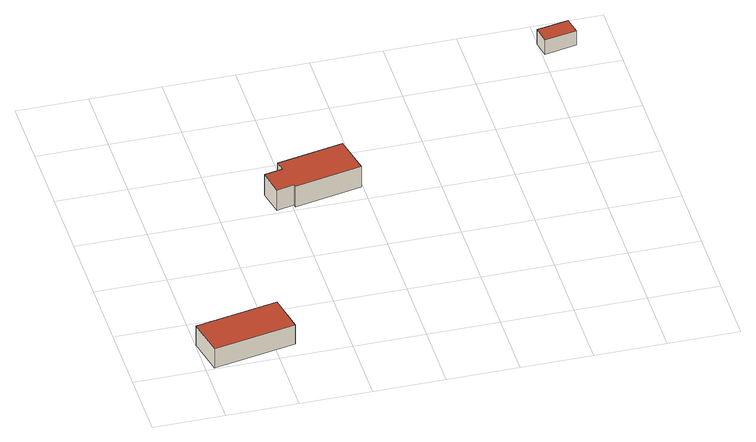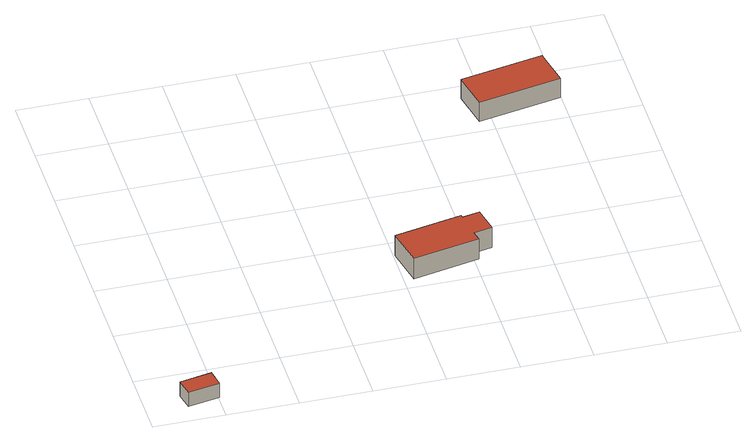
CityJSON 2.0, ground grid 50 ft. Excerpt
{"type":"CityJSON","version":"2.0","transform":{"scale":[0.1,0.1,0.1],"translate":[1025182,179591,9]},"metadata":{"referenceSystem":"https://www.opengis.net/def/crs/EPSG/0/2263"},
"CityObjects":{
"building1":{"type":"Building","attributes":{"name":"Bldg_4210004265","BIN":"4292474"},"geometry":[{"type":"MultiSurface","lod":"2","boundaries":[[[0,1,2,3]],[[4,5,6,7]],[[4,7,3,2]],[[5,4,2,1]],[[6,5,1,0]],[[7,6,0,3]]],"semantics":{"surfaces":[{"type":"GroundSurface"},{"type":"RoofSurface","BIN":"4292474"},{"type":"WallSurface"}],"values":[0,1,2,2,2,2]}}]},
"building2":{"type":"Building","attributes":{"name":"Bldg_4210013078","BIN":"4292465"},"geometry":[{"type":"MultiSurface","lod":"2","boundaries":[[[8,9,10,11,12,13,14,15]],[[16,17,18,19,20,21,22,23]],[[16,23,15,14]],[[17,16,14,13]],[[18,17,13,12]],[[19,18,12,11]],[[20,19,11,10]],[[21,20,10,9]],[[22,21,9,8]],[[23,22,8,15]]],"semantics":{"surfaces":[{"type":"GroundSurface"},{"type":"RoofSurface","BIN":"4292465"},{"type":"WallSurface"}],"values":[0,1,2,2,2,2,2,2,2,2]}}]},
"building3":{"type":"Building","attributes":{"name":"Bldg_4511002470","BIN":"4594260"},"geometry":[{"type":"MultiSurface","lod":"2","boundaries":[[[24,25,26,27]],[[28,29,30,31]],[[24,27,31,30]],[[25,24,30,29]],[[26,25,29,28]],[[27,26,28,31]]],"semantics":{"surfaces":[{"type":"RoofSurface","BIN":"4594260"},{"type":"GroundSurface"},{"type":"WallSurface"}],"values":[0,1,2,2,2,2]}}]}
},
"vertices":[
[56,8,4],[4,279,4],[584,391,4],[636,120,4],[584,391,162],[4,279,162],[56,8,162],[636,120,162],
[1014,1538,4],[1010,1558,4],[887,1532,4],[850,1714,4],[980,1740,4],[966,1811,4],[1432,1905,4],[1487,1634,4],[1432,1905,172],[966,1811,172],[980,1740,172],[850,1714,172],[887,1532,172],[1010,1558,172],[1014,1538,172],[1487,1634,172],
[3216,2851,127],[2992,2809,127],[3015,2686,127],[3239,2728,127],[3015,2686,9],[2992,2809,9],[3216,2851,9],[3239,2728,9]
]}
